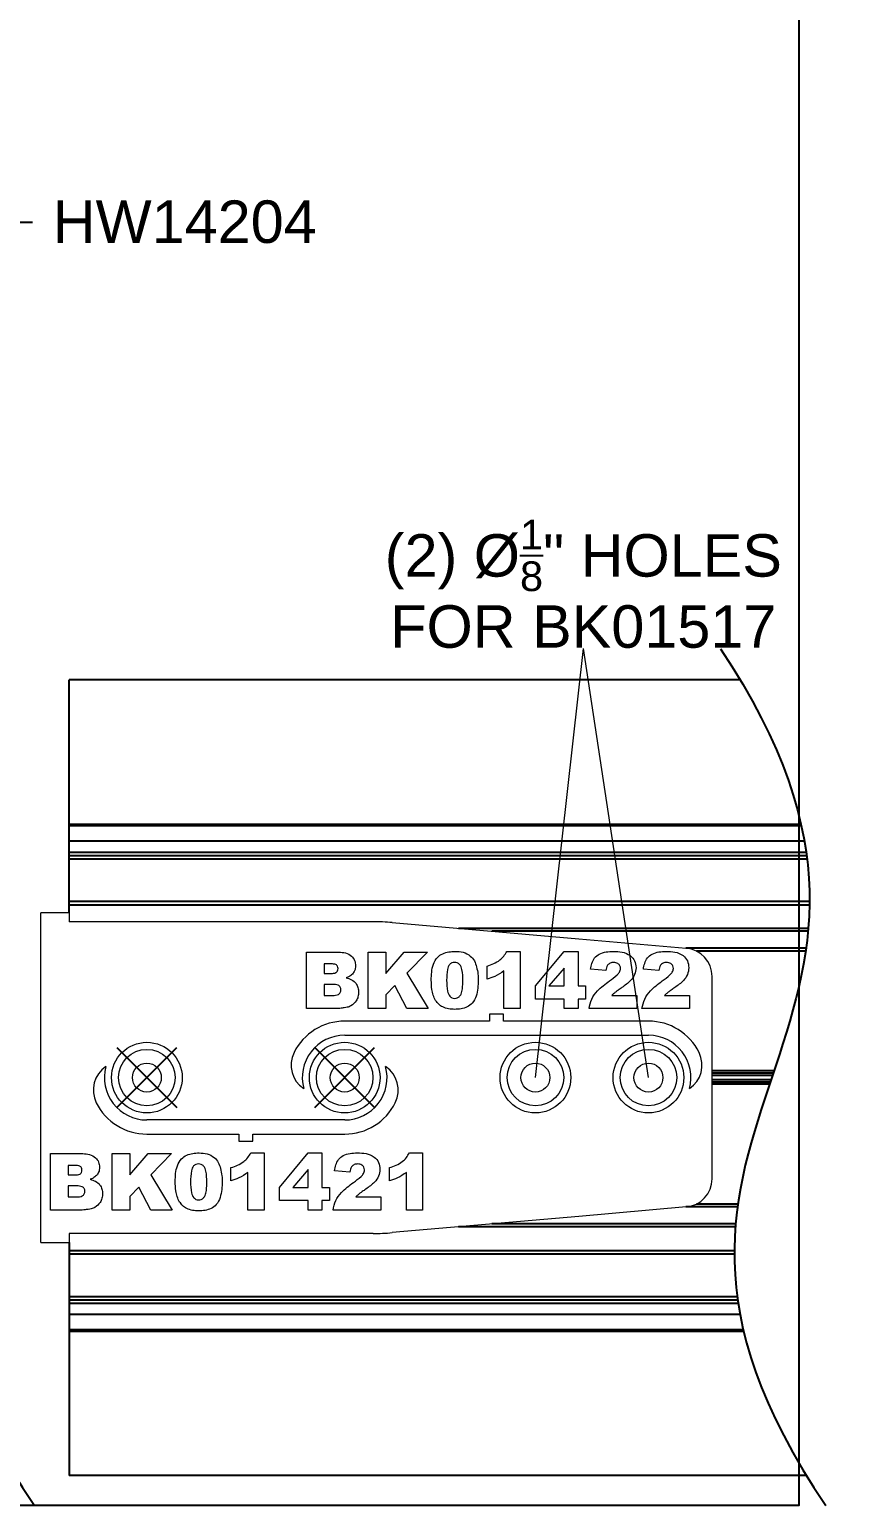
# Model space of a CAD drawing. Extents: x 0 to 11.9, y -12 to 0.
# Drawn here: x 8.24 to 11.87, y -12.04 to -5.5 of the extents above; entities that cross this region are included whole.
import ezdxf
from ezdxf import colors
from ezdxf.entities.mleader import LeaderData, LeaderLine
from ezdxf.math import Vec2, Vec3

# ---------------------------------------------------------------- set-up
doc = ezdxf.new("R2010")
doc.units = 0
doc.header["$LTSCALE"] = 0.5
doc.header["$MEASUREMENT"] = 0
for name, color, linetype in [('Dimension', 10, 'CONTINUOUS'), ('FAB DWG', 221, 'CONTINUOUS'), ('Housing', 150, 'CONTINUOUS')]:
    doc.layers.add(name, color=color, linetype=linetype)
doc.layers.add('Jig', color=41, linetype='CONTINUOUS', lineweight=13)
doc.layers.add('Text-Unprinted', color=131, linetype='CONTINUOUS', plot=False)
doc.styles.get("Standard").update_dxf_attribs({"font": 'arial.ttf'})

msp = doc.modelspace()

# ---------------------------------------------------------------- linework, layer by layer
at = {"layer": 'Dimension', "lineweight": 15, "ltscale": 0.5, "transparency": 16777216}
for p in [(10.4782, -10.1432), (10.9782, -10.1432)]:
    msp.add_line(p, (10.6902, -8.2432), dxfattribs=at)
at = {"layer": 'Dimension', "transparency": 16777216}
for points in [[(7.7968, -8.2458), (8.3673, -9.0979), (8.0296, -10.1414), (7.6749, -11.1708), (8.2623, -12.037)], [(11.2968, -8.2458), (11.8673, -9.0979), (11.5296, -10.1414), (11.1749, -11.1708), (11.7623, -12.037)]]:
    msp.add_open_spline(points, degree=3, dxfattribs=at)
at = {"layer": 'FAB DWG', "ltscale": 0.5, "transparency": 16777216}
for p, q in [((8.6269, -10.0106), (8.8921, -10.2758)), ((8.6269, -10.2758), (8.8921, -10.0106)), ((9.5019, -10.0106), (9.7671, -10.2758)), ((9.5019, -10.2758), (9.7671, -10.0106))]:
    msp.add_line(p, q, dxfattribs=at)
at = {"layer": 'Housing', "transparency": 16777216}
for p, q in [((11.3839, -8.3827), (8.4157, -8.3827)), ((8.4157, -9.4132), (8.4157, -8.3827)), ((8.4157, -9.4132), (8.4157, -8.6598)), ((8.4157, -9.0211), (11.653, -9.0211)), ((8.4157, -9.0211), (11.653, -9.0211)), ((8.4157, -9.028), (11.6546, -9.028)), ((8.4157, -9.0958), (11.6679, -9.0958)), ((8.4157, -9.1448), (11.6757, -9.1448)), ((8.4157, -9.1598), (11.6777, -9.1598)), ((8.4157, -9.1598), (11.6777, -9.1598)), ((8.4157, -9.1748), (11.6796, -9.1748)), ((8.4157, -9.3628), (11.6904, -9.3628)), ((8.4157, -9.3778), (11.6902, -9.3778)), ((11.685, -9.4825), (10.1375, -9.4825)), ((11.6838, -9.4955), (10.286, -9.4955)), ((11.6752, -9.5706), (11.1439, -9.5706)), ((11.6733, -9.5836), (11.1907, -9.5836)), ((11.5334, -10.1139), (11.2595, -10.1139)), ((11.5301, -10.1235), (11.2595, -10.1235)), ((11.5268, -10.1335), (11.2595, -10.1335)), ((11.5204, -10.1528), (11.2595, -10.1528)), ((11.517, -10.1628), (11.2595, -10.1628)), ((11.5138, -10.1725), (11.2595, -10.1725)), ((11.374, -10.7028), (11.1907, -10.7028)), ((11.3722, -10.7158), (11.1439, -10.7158)), ((11.3628, -10.8038), (10.1375, -10.8038)), ((11.3639, -10.7909), (10.286, -10.7909)), ((8.4157, -10.8732), (8.4157, -11.9037)), ((8.4157, -10.9086), (11.3582, -10.9086)), ((8.4157, -10.9236), (11.3582, -10.9236)), ((8.4157, -11.1116), (11.3707, -11.1116)), ((8.4157, -11.1266), (11.3728, -11.1266)), ((8.4157, -11.1266), (11.3728, -11.1266)), ((8.4157, -11.1416), (11.375, -11.1416)), ((8.4157, -11.1906), (11.3833, -11.1906)), ((8.4157, -11.2583), (11.3974, -11.2583)), ((8.4157, -11.2653), (11.399, -11.2653)), ((8.4157, -11.2653), (11.399, -11.2653)), ((11.6762, -11.9037), (8.4157, -11.9037))]:
    msp.add_line(p, q, dxfattribs=at)
at = {"layer": 'Jig', "transparency": 16777216}
for p, q in [((8.4157, -9.4132), (8.2907, -9.4132)), ((8.2907, -10.8732), (8.2907, -9.4132)), ((9.7601, -9.4532), (8.4157, -9.4532)), ((9.8452, -9.4569), (10.6698, -9.5291)), ((10.6698, -9.5291), (11.1454, -9.5707)), ((9.4654, -9.5878), (9.6088, -9.5878)), ((9.4654, -9.8378), (9.4654, -9.5878)), ((9.7382, -9.5878), (9.8161, -9.5878)), ((9.7382, -9.8378), (9.7382, -9.5878)), ((9.8161, -9.6823), (9.8976, -9.5878)), ((9.8161, -9.5878), (9.8161, -9.6823)), ((9.8976, -9.5878), (10.0012, -9.5878)), ((10.0012, -9.5878), (9.9098, -9.6814)), ((10.3518, -9.5846), (10.4103, -9.5846)), ((10.4103, -9.5846), (10.4103, -9.8378)), ((10.4784, -9.7375), (10.6051, -9.5846)), ((10.6051, -9.5846), (10.6667, -9.5846)), ((10.6667, -9.5846), (10.6667, -9.7372)), ((9.5753, -9.6398), (9.5434, -9.6398)), ((9.5434, -9.6398), (9.5434, -9.682)), ((10.2642, -9.708), (10.2642, -9.6495)), ((10.6051, -9.6586), (10.5383, -9.7372)), ((10.6051, -9.7372), (10.6051, -9.6586)), ((10.7901, -9.669), (10.7219, -9.6637)), ((11.0239, -9.669), (10.9557, -9.6637)), ((9.5434, -9.682), (9.5749, -9.682)), ((9.5434, -9.7307), (9.5434, -9.7794)), ((9.5821, -9.7307), (9.5434, -9.7307)), ((9.9098, -9.6814), (10.0044, -9.8378)), ((10.3388, -9.8378), (10.3388, -9.6707)), ((11.2595, -10.5911), (11.2595, -9.6952)), ((9.5434, -9.7794), (9.5822, -9.7794)), ((9.857, -9.7356), (9.8161, -9.7774)), ((9.8161, -9.7774), (9.8161, -9.8378)), ((9.9092, -9.8378), (9.857, -9.7356)), ((10.4784, -9.7956), (10.4784, -9.7375)), ((10.6051, -9.7956), (10.4784, -9.7956)), ((10.5383, -9.7372), (10.6051, -9.7372)), ((10.6051, -9.8378), (10.6051, -9.7956)), ((10.6667, -9.7372), (10.6992, -9.7372)), ((10.6667, -9.7956), (10.6667, -9.8378)), ((10.6992, -9.7956), (10.6667, -9.7956)), ((10.6992, -9.7372), (10.6992, -9.7956)), ((10.8159, -9.7794), (10.9265, -9.7794)), ((10.9265, -9.7794), (10.9265, -9.8378)), ((11.0497, -9.7794), (11.1603, -9.7794)), ((11.1603, -9.7794), (11.1603, -9.8378)), ((9.5985, -9.8378), (9.4654, -9.8378)), ((9.8161, -9.8378), (9.7382, -9.8378)), ((10.0044, -9.8378), (9.9092, -9.8378)), ((10.3376, -9.8619), (10.2751, -9.8619)), ((10.2751, -9.8619), (10.2751, -9.8932)), ((10.3376, -9.8932), (10.3376, -9.8619)), ((10.4103, -9.8378), (10.3388, -9.8378)), ((10.6667, -9.8378), (10.6051, -9.8378)), ((10.9265, -9.8378), (10.7154, -9.8378)), ((11.1603, -9.8378), (10.9492, -9.8378)), ((10.2751, -9.8932), (9.6345, -9.8932)), ((10.9782, -9.8932), (10.3376, -9.8932)), ((9.6345, -9.9557), (10.9782, -9.9557)), ((9.6345, -10.3307), (8.7595, -10.3307)), ((8.7595, -10.3932), (9.1657, -10.3932)), ((9.1657, -10.3932), (9.1657, -10.4244)), ((9.1657, -10.4244), (9.2282, -10.4244)), ((9.2282, -10.4244), (9.2282, -10.3932)), ((9.2282, -10.3932), (9.6345, -10.3932)), ((8.3329, -10.4798), (8.4763, -10.4798)), ((8.3329, -10.7298), (8.3329, -10.4798)), ((8.6057, -10.4798), (8.6836, -10.4798)), ((8.6057, -10.7298), (8.6057, -10.4798)), ((8.6836, -10.5742), (8.7651, -10.4798)), ((8.6836, -10.4798), (8.6836, -10.5742)), ((8.7651, -10.4798), (8.8687, -10.4798)), ((8.8687, -10.4798), (8.7773, -10.5733)), ((9.2193, -10.4765), (9.2777, -10.4765)), ((9.2777, -10.4765), (9.2777, -10.7298)), ((9.3459, -10.6295), (9.4726, -10.4765)), ((9.4726, -10.4765), (9.5342, -10.4765)), ((9.5342, -10.4765), (9.5342, -10.6291)), ((9.9206, -10.4765), (9.979, -10.4765)), ((9.979, -10.4765), (9.979, -10.7298)), ((8.4109, -10.5317), (8.4109, -10.5739)), ((8.4428, -10.5317), (8.4109, -10.5317)), ((8.4109, -10.5739), (8.4424, -10.5739)), ((8.7773, -10.5733), (8.8719, -10.7298)), ((9.1316, -10.5999), (9.1316, -10.5415)), ((9.2063, -10.7298), (9.2063, -10.5626)), ((9.4726, -10.5506), (9.4058, -10.6291)), ((9.4726, -10.6291), (9.4726, -10.5506)), ((9.6576, -10.561), (9.5894, -10.5556)), ((9.8329, -10.5999), (9.8329, -10.5415)), ((9.9076, -10.7298), (9.9076, -10.5626)), ((8.4496, -10.6226), (8.4109, -10.6226)), ((8.4109, -10.6226), (8.4109, -10.6713)), ((8.7245, -10.6275), (8.6836, -10.6694)), ((8.7767, -10.7298), (8.7245, -10.6275)), ((9.3459, -10.6876), (9.3459, -10.6295)), ((9.4058, -10.6291), (9.4726, -10.6291)), ((9.5342, -10.6291), (9.5667, -10.6291)), ((9.5667, -10.6291), (9.5667, -10.6876)), ((8.4109, -10.6713), (8.4497, -10.6713)), ((8.6836, -10.6694), (8.6836, -10.7298)), ((9.4726, -10.6876), (9.3459, -10.6876)), ((9.4726, -10.7298), (9.4726, -10.6876)), ((9.5667, -10.6876), (9.5342, -10.6876)), ((9.5342, -10.6876), (9.5342, -10.7298)), ((9.6834, -10.6713), (9.794, -10.6713)), ((9.794, -10.6713), (9.794, -10.7298)), ((8.466, -10.7298), (8.3329, -10.7298)), ((8.6836, -10.7298), (8.6057, -10.7298)), ((8.8719, -10.7298), (8.7767, -10.7298)), ((9.2777, -10.7298), (9.2063, -10.7298)), ((9.5342, -10.7298), (9.4726, -10.7298)), ((9.794, -10.7298), (9.5829, -10.7298)), ((10.6698, -10.7573), (9.8452, -10.8294)), ((9.979, -10.7298), (9.9076, -10.7298)), ((11.1454, -10.7157), (10.6698, -10.7573)), ((9.7601, -10.8332), (8.4157, -10.8332)), ((8.2907, -10.8732), (8.4157, -10.8732))]:
    msp.add_line(p, q, dxfattribs=at)
at = {"layer": 'Jig', "ltscale": 0.5, "transparency": 16777216}
for p, q in [((8.4157, -9.4132), (8.4157, -9.4532)), ((8.4157, -10.8332), (8.4157, -10.8732))]:
    msp.add_line(p, q, dxfattribs=at)
at = {"layer": 'Jig', "transparency": 16777216}
for centre, radius in [((8.7595, -10.1432), 0.1563), ((9.6345, -10.1432), 0.1563), ((10.4782, -10.1432), 0.1563), ((10.9782, -10.1432), 0.1563), ((8.7595, -10.1432), 0.125), ((9.6345, -10.1432), 0.125), ((10.4782, -10.1432), 0.125), ((10.9782, -10.1432), 0.125), ((8.7595, -10.1432), 0.064), ((9.6345, -10.1432), 0.064), ((10.4782, -10.1432), 0.064), ((10.9782, -10.1432), 0.064)]:
    msp.add_circle(centre, radius, dxfattribs=at)
for centre, radius, start, end in [((11.1345, -9.6952), 0.125, 0, 85), ((9.6345, -10.1432), 0.25, 90, 153.59038), ((10.9782, -10.1432), 0.25, 26.40962, 90), ((9.6345, -10.1432), 0.1875, 90, 195), ((10.9782, -10.1432), 0.1875, 345, 90), ((9.5225, -10.0876), 0.125, 153.59038, 236.40962), ((11.0902, -10.0876), 0.125, 303.59038, 26.40962), ((8.6475, -10.1988), 0.125, 123.59038, 206.40962), ((8.7595, -10.1432), 0.1875, 165, 270), ((9.6345, -10.1432), 0.1875, 270, 15), ((9.7464, -10.1988), 0.125, 333.59038, 56.40962), ((8.7595, -10.1432), 0.25, 206.40962, 270), ((9.6345, -10.1432), 0.25, 270, 333.59038), ((11.1345, -10.5911), 0.125, 275, 0)]:
    msp.add_arc(centre, radius, start, end, dxfattribs=at)
for centre, major_axis, start_param, end_param in [((9.8343, -9.5815), (-0.3526, 0.0308), 4.712389, 4.955215), ((9.8343, -10.7049), (0.3526, 0.0308), 4.469563, 4.712389)]:
    msp.add_ellipse(centre, major_axis=major_axis, ratio=0.353184, start_param=start_param, end_param=end_param, dxfattribs=at)
for points, knots in [([(9.6088, -9.5878), (9.6189, -9.5884), (9.639, -9.5894), (9.6644, -9.6031), (9.6805, -9.6245), (9.6821, -9.6403), (9.683, -9.6483)], [0, 0, 0, 0, 0.280855, 0.560066, 0.780046, 1, 1, 1, 1]), ([(10.0174, -9.7118), (10.0177, -9.6999), (10.0184, -9.6761), (10.0253, -9.641), (10.0417, -9.6109), (10.0678, -9.5937), (10.0949, -9.5857), (10.1136, -9.5849), (10.123, -9.5846)], [0, 0, 0, 0, 0.187159, 0.374064, 0.55982, 0.706251, 0.853001, 1, 1, 1, 1]), ([(10.123, -9.5846), (10.1351, -9.5851), (10.1591, -9.586), (10.1897, -9.6018), (10.2097, -9.6261), (10.2153, -9.6441), (10.2181, -9.6531)], [0, 0, 0, 0, 0.280493, 0.559597, 0.779659, 1, 1, 1, 1]), ([(10.2642, -9.6495), (10.2741, -9.6462), (10.294, -9.6396), (10.3197, -9.6249), (10.3394, -9.6061), (10.3477, -9.5917), (10.3518, -9.5846)], [0, 0, 0, 0, 0.280255, 0.560054, 0.780036, 1, 1, 1, 1]), ([(10.7219, -9.6637), (10.7235, -9.6548), (10.7266, -9.6372), (10.7387, -9.6125), (10.7614, -9.5941), (10.7909, -9.5854), (10.812, -9.5849), (10.8226, -9.5846)], [0, 0, 0, 0, 0.187089, 0.373446, 0.559765, 0.779429, 1, 1, 1, 1]), ([(10.8226, -9.5846), (10.8357, -9.5849), (10.8618, -9.5855), (10.8968, -9.5989), (10.9194, -9.6259), (10.922, -9.6464), (10.9232, -9.6567)], [0, 0, 0, 0, 0.281517, 0.560668, 0.780351, 1, 1, 1, 1]), ([(10.9557, -9.6637), (10.9573, -9.6548), (10.9604, -9.6372), (10.9725, -9.6125), (10.9952, -9.5941), (11.0247, -9.5854), (11.0458, -9.5849), (11.0564, -9.5846)], [0, 0, 0, 0, 0.1870894, 0.3734458, 0.5597646, 0.7794294, 1, 1, 1, 1]), ([(11.0564, -9.5846), (11.0695, -9.5849), (11.0955, -9.5855), (11.1306, -9.5989), (11.1532, -9.6259), (11.1557, -9.6464), (11.157, -9.6567)], [0, 0, 0, 0, 0.281517, 0.560668, 0.780351, 1, 1, 1, 1]), ([(9.5749, -9.682), (9.5822, -9.6819), (9.5914, -9.6817), (9.6001, -9.6753), (9.6042, -9.6694), (9.6047, -9.664), (9.6051, -9.6604)], [0, 0, 0, 0, 0.499034, 0.624473, 0.750181, 1, 1, 1, 1]), ([(9.6051, -9.6604), (9.6047, -9.657), (9.6041, -9.6517), (9.5999, -9.6461), (9.5913, -9.6401), (9.5824, -9.6399), (9.5753, -9.6398)], [0, 0, 0, 0, 0.24937, 0.374958, 0.500628, 1, 1, 1, 1]), ([(9.683, -9.6483), (9.6823, -9.6559), (9.681, -9.6696), (9.6725, -9.6804), (9.6688, -9.6851)], [0, 0, 0, 0, 0.559379, 1, 1, 1, 1]), ([(10.1206, -9.6333), (10.1166, -9.6336), (10.1085, -9.6344), (10.0949, -9.6444), (10.0859, -9.6725), (10.0857, -9.6965), (10.0856, -9.7126)], [0, 0, 0, 0, 0.124956, 0.249616, 0.49815, 1, 1, 1, 1]), ([(10.157, -9.7144), (10.157, -9.6979), (10.1569, -9.6732), (10.147, -9.6447), (10.1331, -9.6344), (10.1248, -9.6337), (10.1206, -9.6333)], [0, 0, 0, 0, 0.5018497, 0.750295, 0.8750626, 1, 1, 1, 1]), ([(10.2181, -9.6531), (10.2204, -9.6638), (10.2245, -9.6829), (10.225, -9.7024), (10.2252, -9.711)], [0, 0, 0, 0, 0.559917, 1, 1, 1, 1]), ([(10.8244, -9.6333), (10.8192, -9.6337), (10.8088, -9.6347), (10.7941, -9.6476), (10.7916, -9.6609), (10.7901, -9.669)], [0, 0, 0, 0, 0.280648, 0.559426, 1, 1, 1, 1]), ([(10.8058, -9.7155), (10.8172, -9.7071), (10.8332, -9.6955), (10.8513, -9.6767), (10.8538, -9.6657), (10.8551, -9.6602)], [0, 0, 0, 0, 0.5616127, 0.7817748, 1, 1, 1, 1]), ([(10.8551, -9.6602), (10.8544, -9.6559), (10.8532, -9.6474), (10.8444, -9.6387), (10.8344, -9.6339), (10.8277, -9.6335), (10.8244, -9.6333)], [0, 0, 0, 0, 0.278882, 0.558608, 0.779176, 1, 1, 1, 1]), ([(10.9232, -9.6567), (10.9219, -9.6672), (10.9192, -9.6883), (10.8961, -9.7193), (10.8742, -9.7352), (10.8608, -9.7448)], [0, 0, 0, 0, 0.279129, 0.558974, 1, 1, 1, 1]), ([(11.0581, -9.6333), (11.0529, -9.6337), (11.0426, -9.6347), (11.0278, -9.6476), (11.0254, -9.6609), (11.0239, -9.669)], [0, 0, 0, 0, 0.2806478, 0.5594256, 1, 1, 1, 1]), ([(11.0396, -9.7155), (11.051, -9.7071), (11.0669, -9.6955), (11.0851, -9.6767), (11.0876, -9.6657), (11.0888, -9.6602)], [0, 0, 0, 0, 0.561613, 0.781775, 1, 1, 1, 1]), ([(11.0888, -9.6602), (11.0882, -9.6559), (11.0869, -9.6474), (11.0781, -9.6387), (11.0682, -9.6339), (11.0615, -9.6335), (11.0581, -9.6333)], [0, 0, 0, 0, 0.278882, 0.558608, 0.779176, 1, 1, 1, 1]), ([(11.157, -9.6567), (11.1557, -9.6672), (11.153, -9.6883), (11.1299, -9.7193), (11.108, -9.7352), (11.0946, -9.7448)], [0, 0, 0, 0, 0.279129, 0.558974, 1, 1, 1, 1]), ([(9.618, -9.7543), (9.6175, -9.7502), (9.6167, -9.744), (9.6112, -9.7377), (9.6009, -9.731), (9.5905, -9.7308), (9.5821, -9.7307)], [0, 0, 0, 0, 0.248884, 0.374616, 0.500146, 1, 1, 1, 1]), ([(9.6688, -9.6851), (9.6641, -9.6891), (9.6558, -9.6962), (9.6456, -9.6998), (9.641, -9.7014)], [0, 0, 0, 0, 0.559166, 1, 1, 1, 1]), ([(9.641, -9.7014), (9.6493, -9.7037), (9.6658, -9.7085), (9.6849, -9.7243), (9.6946, -9.7446), (9.6955, -9.7581), (9.696, -9.7649)], [0, 0, 0, 0, 0.280595, 0.559686, 0.779638, 1, 1, 1, 1]), ([(10.0368, -9.8018), (10.0329, -9.794), (10.025, -9.7785), (10.0189, -9.7478), (10.018, -9.7255), (10.0174, -9.7118)], [0, 0, 0, 0, 0.279562, 0.55977, 1, 1, 1, 1]), ([(10.0856, -9.7126), (10.0857, -9.7288), (10.0858, -9.753), (10.0957, -9.7805), (10.1088, -9.7911), (10.117, -9.792), (10.121, -9.7924)], [0, 0, 0, 0, 0.501702, 0.750445, 0.875181, 1, 1, 1, 1]), ([(10.121, -9.7924), (10.1251, -9.792), (10.1331, -9.7912), (10.1432, -9.7839), (10.1497, -9.7737), (10.1547, -9.7584), (10.1567, -9.7384), (10.1569, -9.7224), (10.157, -9.7144)], [0, 0, 0, 0, 0.124659, 0.249233, 0.374094, 0.499229, 0.749482, 1, 1, 1, 1]), ([(10.2252, -9.711), (10.2249, -9.723), (10.2242, -9.747), (10.2173, -9.7823), (10.2024, -9.8133), (10.1769, -9.832), (10.1494, -9.8399), (10.1306, -9.8407), (10.1211, -9.8411)], [0, 0, 0, 0, 0.187118, 0.374036, 0.560182, 0.706372, 0.853045, 1, 1, 1, 1]), ([(10.3388, -9.6707), (10.3259, -9.6796), (10.3027, -9.6956), (10.2759, -9.7042), (10.2642, -9.708)], [0, 0, 0, 0, 0.559663, 1, 1, 1, 1]), ([(10.7154, -9.8378), (10.7186, -9.8234), (10.7248, -9.7945), (10.757, -9.7517), (10.7873, -9.7292), (10.8058, -9.7155)], [0, 0, 0, 0, 0.279558, 0.55925, 1, 1, 1, 1]), ([(10.9492, -9.8378), (10.9523, -9.8234), (10.9586, -9.7945), (10.9908, -9.7517), (11.021, -9.7292), (11.0396, -9.7155)], [0, 0, 0, 0, 0.279558, 0.55925, 1, 1, 1, 1]), ([(9.5822, -9.7794), (9.5864, -9.7793), (9.5946, -9.779), (9.6049, -9.7764), (9.6117, -9.7715), (9.6168, -9.7648), (9.6176, -9.7585), (9.618, -9.7543)], [0, 0, 0, 0, 0.250775, 0.500597, 0.625836, 0.751168, 1, 1, 1, 1]), ([(9.696, -9.7649), (9.6955, -9.7717), (9.6946, -9.7853), (9.6846, -9.8082), (9.6707, -9.8192), (9.6623, -9.8259)], [0, 0, 0, 0, 0.280872, 0.561572, 1, 1, 1, 1]), ([(10.8608, -9.7448), (10.8555, -9.7484), (10.8467, -9.7544), (10.8346, -9.7628), (10.825, -9.7708), (10.8189, -9.7765), (10.8159, -9.7794)], [0, 0, 0, 0, 0.3400423, 0.5600456, 0.7799907, 1, 1, 1, 1]), ([(11.0946, -9.7448), (11.0893, -9.7484), (11.0805, -9.7544), (11.0684, -9.7628), (11.0588, -9.7708), (11.0527, -9.7765), (11.0497, -9.7794)], [0, 0, 0, 0, 0.340042, 0.560046, 0.779991, 1, 1, 1, 1]), ([(9.633, -9.8343), (9.6266, -9.8352), (9.6151, -9.8368), (9.6035, -9.8375), (9.5985, -9.8378)], [0, 0, 0, 0, 0.560095, 1, 1, 1, 1]), ([(9.6623, -9.8259), (9.657, -9.8282), (9.6476, -9.8323), (9.6375, -9.8337), (9.633, -9.8343)], [0, 0, 0, 0, 0.559347, 1, 1, 1, 1]), ([(10.1211, -9.8411), (10.112, -9.8408), (10.0938, -9.8401), (10.0693, -9.8325), (10.0498, -9.8189), (10.0412, -9.8075), (10.0368, -9.8018)], [0, 0, 0, 0, 0.280311, 0.559889, 0.779921, 1, 1, 1, 1]), ([(8.4763, -10.4798), (8.4863, -10.4803), (8.5065, -10.4814), (8.5319, -10.495), (8.548, -10.5164), (8.5496, -10.5323), (8.5505, -10.5402)], [0, 0, 0, 0, 0.280855, 0.560066, 0.780046, 1, 1, 1, 1]), ([(8.8849, -10.6038), (8.8852, -10.5919), (8.8858, -10.568), (8.8928, -10.5329), (8.9092, -10.5029), (8.9352, -10.4856), (8.9624, -10.4776), (8.9811, -10.4769), (8.9905, -10.4765)], [0, 0, 0, 0, 0.187159, 0.374064, 0.55982, 0.706251, 0.853001, 1, 1, 1, 1]), ([(8.9905, -10.4765), (9.0025, -10.477), (9.0265, -10.478), (9.0572, -10.4938), (9.0772, -10.518), (9.0828, -10.5361), (9.0856, -10.5451)], [0, 0, 0, 0, 0.280493, 0.559597, 0.779659, 1, 1, 1, 1]), ([(9.1316, -10.5415), (9.1416, -10.5382), (9.1615, -10.5315), (9.1871, -10.5169), (9.2069, -10.498), (9.2152, -10.4837), (9.2193, -10.4765)], [0, 0, 0, 0, 0.280255, 0.560054, 0.780036, 1, 1, 1, 1]), ([(9.5894, -10.5556), (9.591, -10.5468), (9.5941, -10.5291), (9.6062, -10.5044), (9.6289, -10.486), (9.6584, -10.4774), (9.6795, -10.4768), (9.6901, -10.4765)], [0, 0, 0, 0, 0.1870894, 0.3734458, 0.5597646, 0.7794294, 1, 1, 1, 1]), ([(9.6901, -10.4765), (9.7032, -10.4768), (9.7293, -10.4774), (9.7643, -10.4908), (9.7869, -10.5178), (9.7895, -10.5384), (9.7907, -10.5487)], [0, 0, 0, 0, 0.281517, 0.560668, 0.780351, 1, 1, 1, 1]), ([(9.8329, -10.5415), (9.8429, -10.5382), (9.8628, -10.5315), (9.8884, -10.5169), (9.9082, -10.498), (9.9165, -10.4837), (9.9206, -10.4765)], [0, 0, 0, 0, 0.2802552, 0.5600542, 0.7800357, 1, 1, 1, 1]), ([(8.4424, -10.5739), (8.4497, -10.5738), (8.4589, -10.5737), (8.4675, -10.5673), (8.4717, -10.5614), (8.4722, -10.556), (8.4726, -10.5524)], [0, 0, 0, 0, 0.499034, 0.624473, 0.750181, 1, 1, 1, 1]), ([(8.4726, -10.5524), (8.4722, -10.5489), (8.4716, -10.5437), (8.4673, -10.5381), (8.4588, -10.5321), (8.4499, -10.5319), (8.4428, -10.5317)], [0, 0, 0, 0, 0.24937, 0.374958, 0.500628, 1, 1, 1, 1]), ([(8.5363, -10.5771), (8.5316, -10.5811), (8.5233, -10.5882), (8.5131, -10.5917), (8.5085, -10.5933)], [0, 0, 0, 0, 0.559166, 1, 1, 1, 1]), ([(8.5505, -10.5402), (8.5498, -10.5479), (8.5485, -10.5616), (8.54, -10.5723), (8.5363, -10.5771)], [0, 0, 0, 0, 0.559379, 1, 1, 1, 1]), ([(8.9881, -10.5252), (8.9841, -10.5256), (8.9759, -10.5263), (8.9624, -10.5363), (8.9534, -10.5644), (8.9532, -10.5885), (8.9531, -10.6045)], [0, 0, 0, 0, 0.1249555, 0.2496157, 0.4981498, 1, 1, 1, 1]), ([(9.0245, -10.6064), (9.0244, -10.5898), (9.0244, -10.5651), (9.0145, -10.5366), (9.0006, -10.5264), (8.9923, -10.5256), (8.9881, -10.5252)], [0, 0, 0, 0, 0.5018497, 0.750295, 0.8750626, 1, 1, 1, 1]), ([(9.0856, -10.5451), (9.0879, -10.5558), (9.092, -10.5748), (9.0925, -10.5943), (9.0927, -10.6029)], [0, 0, 0, 0, 0.559917, 1, 1, 1, 1]), ([(9.2063, -10.5626), (9.1934, -10.5716), (9.1702, -10.5876), (9.1434, -10.5961), (9.1316, -10.5999)], [0, 0, 0, 0, 0.559663, 1, 1, 1, 1]), ([(9.6919, -10.5252), (9.6867, -10.5257), (9.6763, -10.5266), (9.6615, -10.5396), (9.6591, -10.5528), (9.6576, -10.561)], [0, 0, 0, 0, 0.280648, 0.559426, 1, 1, 1, 1]), ([(9.6733, -10.6074), (9.6847, -10.5991), (9.7007, -10.5874), (9.7188, -10.5687), (9.7213, -10.5576), (9.7226, -10.5521)], [0, 0, 0, 0, 0.5616127, 0.7817748, 1, 1, 1, 1]), ([(9.7226, -10.5521), (9.7219, -10.5479), (9.7206, -10.5394), (9.7118, -10.5306), (9.7019, -10.5259), (9.6952, -10.5255), (9.6919, -10.5252)], [0, 0, 0, 0, 0.278882, 0.558608, 0.779176, 1, 1, 1, 1]), ([(9.7907, -10.5487), (9.7894, -10.5592), (9.7867, -10.5803), (9.7636, -10.6113), (9.7417, -10.6271), (9.7283, -10.6368)], [0, 0, 0, 0, 0.279129, 0.558974, 1, 1, 1, 1]), ([(9.9076, -10.5626), (9.8947, -10.5716), (9.8715, -10.5876), (9.8447, -10.5961), (9.8329, -10.5999)], [0, 0, 0, 0, 0.559663, 1, 1, 1, 1]), ([(8.4855, -10.6462), (8.485, -10.6421), (8.4841, -10.636), (8.4787, -10.6297), (8.4684, -10.623), (8.4579, -10.6228), (8.4496, -10.6226)], [0, 0, 0, 0, 0.248884, 0.374616, 0.500146, 1, 1, 1, 1]), ([(8.4497, -10.6713), (8.4539, -10.6712), (8.4621, -10.671), (8.4724, -10.6684), (8.4792, -10.6634), (8.4843, -10.6567), (8.4851, -10.6504), (8.4855, -10.6462)], [0, 0, 0, 0, 0.2507749, 0.5005965, 0.6258363, 0.7511675, 1, 1, 1, 1]), ([(8.5085, -10.5933), (8.5168, -10.5957), (8.5333, -10.6005), (8.5524, -10.6162), (8.5621, -10.6366), (8.563, -10.6501), (8.5635, -10.6568)], [0, 0, 0, 0, 0.2805952, 0.559686, 0.7796381, 1, 1, 1, 1]), ([(8.9043, -10.6938), (8.9004, -10.686), (8.8925, -10.6705), (8.8863, -10.6397), (8.8854, -10.6174), (8.8849, -10.6038)], [0, 0, 0, 0, 0.2795622, 0.5597699, 1, 1, 1, 1]), ([(8.9531, -10.6045), (8.9532, -10.6207), (8.9533, -10.6449), (8.9632, -10.6725), (8.9763, -10.6831), (8.9845, -10.6839), (8.9885, -10.6843)], [0, 0, 0, 0, 0.501702, 0.750445, 0.875181, 1, 1, 1, 1]), ([(8.9885, -10.6843), (8.9925, -10.6839), (9.0006, -10.6831), (9.0107, -10.6759), (9.0172, -10.6656), (9.0222, -10.6503), (9.0242, -10.6303), (9.0244, -10.6144), (9.0245, -10.6064)], [0, 0, 0, 0, 0.124659, 0.249233, 0.374094, 0.499229, 0.749482, 1, 1, 1, 1]), ([(9.0927, -10.6029), (9.0924, -10.6149), (9.0917, -10.6389), (9.0848, -10.6743), (9.0699, -10.7052), (9.0444, -10.724), (9.0169, -10.7319), (8.9981, -10.7327), (8.9886, -10.733)], [0, 0, 0, 0, 0.187118, 0.374036, 0.560182, 0.706372, 0.853045, 1, 1, 1, 1]), ([(9.5829, -10.7298), (9.5861, -10.7154), (9.5923, -10.6865), (9.6245, -10.6437), (9.6548, -10.6212), (9.6733, -10.6074)], [0, 0, 0, 0, 0.279558, 0.55925, 1, 1, 1, 1]), ([(9.7283, -10.6368), (9.723, -10.6404), (9.7142, -10.6463), (9.7021, -10.6548), (9.6925, -10.6628), (9.6864, -10.6685), (9.6834, -10.6713)], [0, 0, 0, 0, 0.340042, 0.560046, 0.779991, 1, 1, 1, 1]), ([(8.5635, -10.6568), (8.563, -10.6636), (8.562, -10.6773), (8.5521, -10.7002), (8.5382, -10.7112), (8.5298, -10.7179)], [0, 0, 0, 0, 0.2808725, 0.5615723, 1, 1, 1, 1]), ([(8.9886, -10.733), (8.9795, -10.7327), (8.9613, -10.7321), (8.9368, -10.7245), (8.9173, -10.7109), (8.9087, -10.6995), (8.9043, -10.6938)], [0, 0, 0, 0, 0.280311, 0.559889, 0.779921, 1, 1, 1, 1]), ([(8.5005, -10.7263), (8.4941, -10.7272), (8.4826, -10.7288), (8.471, -10.7295), (8.466, -10.7298)], [0, 0, 0, 0, 0.560095, 1, 1, 1, 1]), ([(8.5298, -10.7179), (8.5245, -10.7202), (8.5151, -10.7242), (8.505, -10.7257), (8.5005, -10.7263)], [0, 0, 0, 0, 0.559347, 1, 1, 1, 1])]:
    msp.add_open_spline(points, degree=3, knots=knots, dxfattribs=at)
at = {"layer": 'Text-Unprinted', "ltscale": 0.5, "transparency": 16777216}
msp.add_lwpolyline([(0, 0), (11.6437, 0), (11.6437, -12.037), (0, -12.037)], close=True, dxfattribs=at)

# ---------------------------------------------------------------- texts
at = {"layer": 'FAB DWG', "ltscale": 0.5, "transparency": 16777216, "insert": (10.6902, -8.2432), "char_height": 0.188, "attachment_point": 8}
msp.add_mtext_dynamic_manual_height_columns('\\A1;(2) %%C{\\H0.7x;\\S1/8;}" HOLES FOR BK01517', width=2.17757, gutter_width=0.625, heights=[0], dxfattribs=at)

# ---------------------------------------------------------------- leaders
at = {"layer": 'FAB DWG', "ltscale": 0.5, "transparency": 16777216}
ml = msp.add_multileader_mtext('Standard', dxfattribs=at)
ml.set_content('\\A1;HW14204{\\Fromans|c0;\\H0.71429x;\\W0.85; }', color=256)
ml.set_leader_properties()
ml.build(insert=Vec2(0, 0))
ml.multileader.update_dxf_attribs({"dogleg_length": 0.36, "arrow_head_size": 0.18})
ctx = ml.context
ctx.base_point, ctx.char_height, ctx.arrow_head_size, ctx.landing_gap_size, ctx.plane_origin = Vec3(8.2532, -6.3563), 0.188, 0.18, 0.09, Vec3(15.1137, -3.5271)
notes = []
notes.append((ctx, [(0, (1, 1, 0), (7.8932, -6.3563), (1, 0), 0.36, [(0, [(7.3277, -5.9807)], 0, [])])]))
ctx.mtext.insert, ctx.mtext.rotation, ctx.mtext.width, ctx.mtext.flow_direction = Vec3(8.3432, -6.2607), 6.283185, 1.911279, 5
for ctx, leaders in notes:
    for number, flags, end, landing, length, lines in leaders:
        leader = LeaderData()
        leader.index, (leader.has_last_leader_line, leader.has_dogleg_vector, leader.attachment_direction) = number, flags
        leader.last_leader_point, leader.dogleg_vector, leader.dogleg_length = Vec3(end), Vec3(landing), length
        for number, points, colour, breaks in lines:
            line = LeaderLine()
            line.index, line.vertices, line.color, line.breaks = number, Vec3.list(points), colors.encode_raw_color(colour), breaks
            leader.lines.append(line)
        ctx.leaders.append(leader)

doc.saveas('drawing.dxf')
